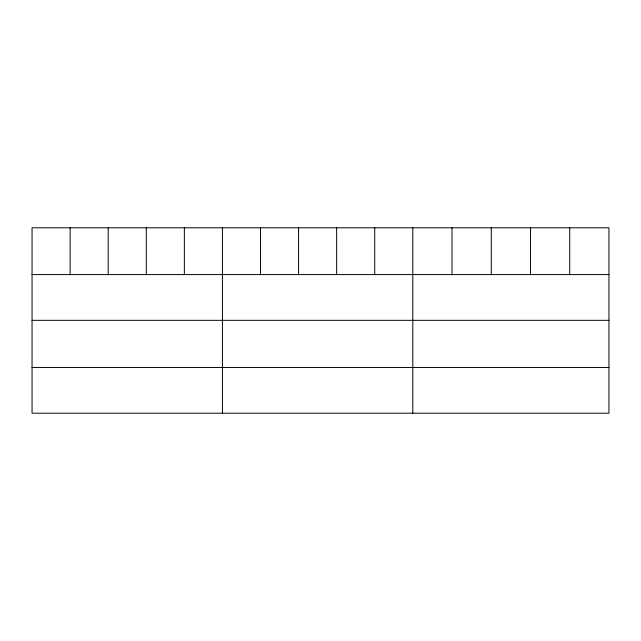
<?xml version="1.0" encoding="UTF-8"?>
<svg xmlns="http://www.w3.org/2000/svg" width="641" height="641" viewBox="0 0 641 641"><rect width="100%" height="100%" fill="white"/><g stroke="black" fill="none" stroke-linecap="round" stroke-linejoin="round"><path stroke-width="0.96" d="M608.95 274.58L608.95 413.205L32.05 413.205L32.05 227.795L608.95 227.795L608.95 274.58L32.05 274.58M32.05 320.332L608.95 320.332M32.05 367.461L608.95 367.461M569.721 227.795L569.721 274.58M530.492 227.795L530.492 274.58M491.262 227.795L491.262 274.58M452.033 227.795L452.033 274.58M412.804 227.795L412.804 413.205M374.729 227.795L374.729 274.58M336.653 227.795L336.653 274.58M298.578 227.795L298.578 274.58M260.502 227.795L260.502 274.58M222.427 227.795L222.427 413.205M184.352 227.795L184.352 274.58M146.276 227.795L146.276 274.58M108.201 227.795L108.201 274.58M70.125 227.795L70.125 274.58"/></g></svg>
